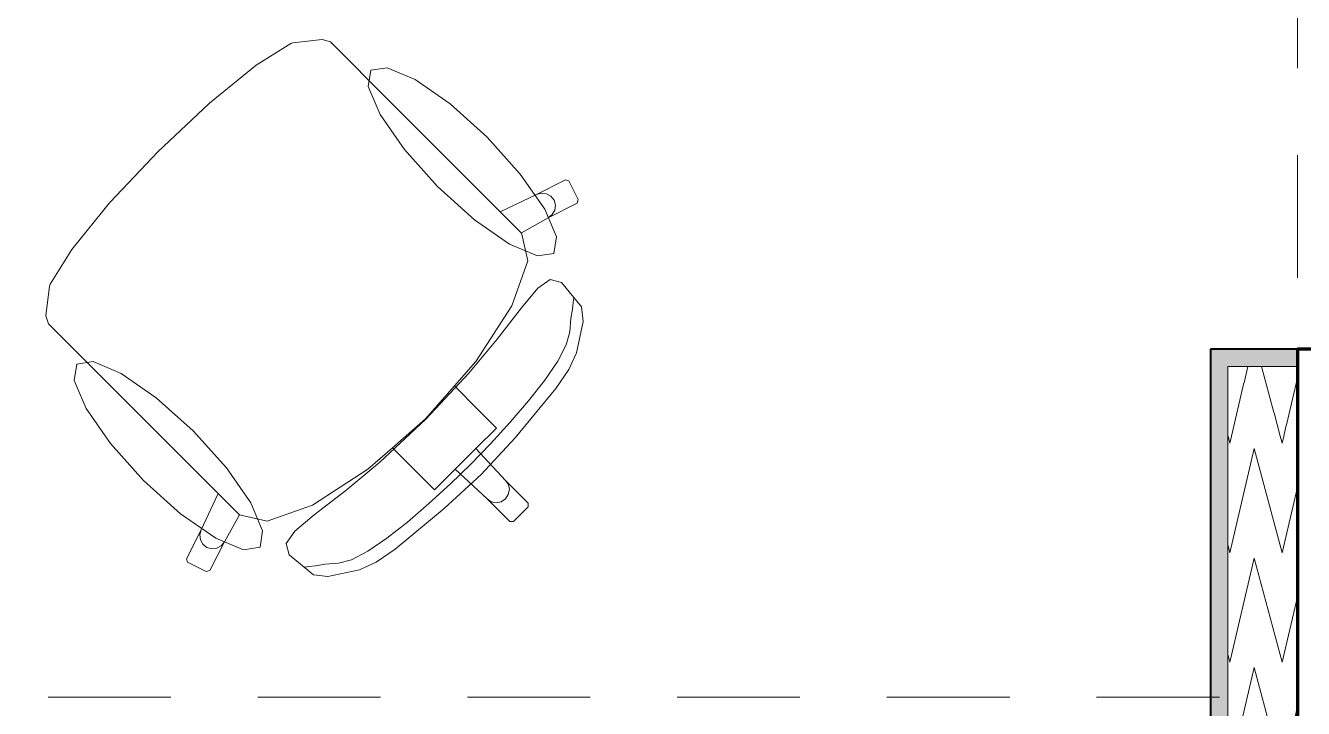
# Model space of a CAD drawing. Header units: inches. Extents: x -19 to 5698, y -728 to 92.
# Drawn here: x 313.107 to 314.577, y 30.187 to 30.972 of the extents above; entities that cross this region are included whole.
import ezdxf

# ---------------------------------------------------------------- set-up
doc = ezdxf.new("R2010")
doc.units = ezdxf.units.IN
doc.header["$MEASUREMENT"] = 0
doc.linetypes.add('Hidden Line', pattern=[0.195611, 0.141111, -0.0545])
for name, color, linetype in [('02 _ ARQ _ ZON _ Espacio.3D', 7, 'Continuous'), ('08 _ STR _ EXT _ 06 Columnas', 7, 'Continuous'), ('08 _ STR _ EXT _ 09 Vigas', 251, 'Continuous'), ('Estructura - 04 MURO', 7, 'Continuous'), ('Interior - Mobiliario', 7, 'Continuous')]:
    doc.layers.add(name, color=color, linetype=linetype)

# ---------------------------------------------------------------- blocks, each defined once
blk = doc.blocks.new('*X197', base_point=(2412.1771, 0))
at = {"layer": 'Estructura - 04 MURO', "color": 9, "linetype": 'Continuous', "lineweight": 5}
for p, q in [((2449.1711, 30.5), (2449.1853, 30.5614)), ((2449.2199, 30.5268), (2449.2271, 30.5)), ((2449.2311, 30.5), (2449.234, 30.5127)), ((2449.1667, 30.5014), (2449.1671, 30.5))]:
    blk.add_line(p, q, dxfattribs=at)
blk = doc.blocks.new('*X198', base_point=(2412.1771, 0))
at = {"layer": 'Estructura - 04 MURO', "color": 9, "linetype": 'Continuous', "lineweight": 5}
blk.add_line((2449.2467, 30.5672), (2449.2471, 30.5688), dxfattribs=at)
blk = doc.blocks.new('*X199', base_point=(2412.1771, 0))
at = {"layer": 'Estructura - 04 MURO', "color": 9, "linetype": 'Continuous', "lineweight": 5}
for p, q in [((2449.1854, 30.5615), (2449.1897, 30.58)), ((2449.2056, 30.58), (2449.2198, 30.5272)), ((2449.2341, 30.5129), (2449.2467, 30.5672))]:
    blk.add_line(p, q, dxfattribs=at)
blk = doc.blocks.new('*X200', base_point=(2412.1771, 0))
at = {"layer": 'Estructura - 04 MURO', "color": 9, "linetype": 'Continuous', "lineweight": 5}
for p, q in [((2449.1671, 30.5), (2449.1692, 30.492)), ((2449.1692, 30.492), (2449.1711, 30.5)), ((2449.2271, 30.5), (2449.2292, 30.492)), ((2449.2292, 30.492), (2449.2311, 30.5)), ((2449.1692, 30.366), (2449.1971, 30.4859)), ((2449.1971, 30.4859), (2449.2292, 30.366)), ((2449.2292, 30.366), (2449.2467, 30.4412)), ((2449.1667, 30.3754), (2449.1692, 30.366)), ((2449.1692, 30.24), (2449.1971, 30.3599)), ((2449.1971, 30.3599), (2449.2292, 30.24)), ((2449.2292, 30.24), (2449.2467, 30.3152)), ((2449.1667, 30.2494), (2449.1692, 30.24)), ((2449.1692, 30.114), (2449.1971, 30.2339)), ((2449.1971, 30.2339), (2449.2292, 30.114)), ((2449.2292, 30.114), (2449.2467, 30.1892)), ((2449.1667, 30.1234), (2449.1692, 30.114)), ((2449.1692, 29.988), (2449.1971, 30.1079)), ((2449.1971, 30.1079), (2449.2292, 29.988)), ((2449.2292, 29.988), (2449.2467, 30.0632)), ((2449.1667, 29.9974), (2449.1692, 29.988)), ((2449.1692, 29.862), (2449.1971, 29.9819)), ((2449.1971, 29.9819), (2449.2292, 29.862)), ((2449.2292, 29.862), (2449.2467, 29.9372)), ((2449.1667, 29.8714), (2449.1692, 29.862)), ((2449.1725, 29.75), (2449.1971, 29.8559)), ((2449.1971, 29.8559), (2449.2255, 29.75)), ((2449.2325, 29.75), (2449.2467, 29.8112))]:
    blk.add_line(p, q, dxfattribs=at)

msp = doc.modelspace()

# ---------------------------------------------------------------- hatches: boundary and pattern name
at = {"layer": '08 _ STR _ EXT _ 06 Columnas', "linetype": 'Continuous', "lineweight": 9}
h = msp.add_hatch(dxfattribs=at)
h.set_pattern_fill('HORMIGÓN_EN_MASA_0002', style=0, pattern_type=2)
h.set_pattern_definition([(0, (277.50006, 1e-08), (0, 0.3897114), [0.024375, -0.200625]), (0, (277.61256, 0.19486), (0, 0.3897114), [0.024375, -0.200625]), (60, (277.50006, 1e-08), (-0.3375, 0.1948557), [0.024375, -0.200625]), (60, (277.72506, 1e-08), (-0.3375, 0.1948557), [0.024375, -0.200625]), (120, (277.52444, 1e-08), (0.3375, 0.1948557), [0.024375, -0.200625]), (120, (277.74944, 1e-08), (0.3375, 0.1948557), [0.024375, -0.200625]), (0, (277.50006, 0.0375), (0, 0.075), [0, -0.075, 0, -0.1125]), (45, (277.53756, 0.0375), (-0.05303301, 0.05303301), [0, -0.05625, 0, -0.09375])])
h.paths.add_polyline_path([(314.57, 29.7), (315.07, 29.7), (315.07, 30.6), (314.57, 30.6)])
at = {"layer": 'Estructura - 04 MURO', "linetype": 'Continuous', "lineweight": 9}
for points in [[(314.4697, 30.58), (314.4897, 30.58), (314.4697, 30.6)], [(314.4897, 30.6), (314.4697, 30.6), (314.4897, 30.5801)], [(314.4897, 30.5801), (314.4897, 30.58), (314.57, 30.58), (314.57, 30.6), (314.4897, 30.6)], [(314.4697, 29.75), (314.4897, 29.75), (314.4897, 30.58), (314.4697, 30.58)]]:
    msp.add_hatch(color=250, dxfattribs=at).paths.add_polyline_path(points)

# ---------------------------------------------------------------- linework, layer by layer
at = {"layer": '02 _ ARQ _ ZON _ Espacio.3D', "color": 254, "linetype": 'Continuous', "lineweight": 0, "flags": 128}
msp.add_lwpolyline([(315.07, 39), (314.57, 39), (314.57, 39.4), (310.7229, 39.4), (310.7234, 39.7505), (308.4643, 39.75), (308.47, 39.4), (308.07, 39.4), (308.07, 39), (307.57, 39), (307.57, 39.7505), (306.294, 39.7505), (306.294, 39.3999), (306.064, 39.4), (306.064, 39.7505), (304.72, 39.75), (304.72, 29.75), (307.57, 29.75), (307.57, 30.6), (308.07, 30.6), (308.07, 29.75), (314.5697, 29.75), (314.57, 30.6), (315.07, 30.6)], dxfattribs=at)
at = {"layer": '08 _ STR _ EXT _ 06 Columnas', "color": 7, "linetype": 'Continuous', "lineweight": 80, "flags": 128}
msp.add_lwpolyline([(314.57, 29.7), (315.07, 29.7), (315.07, 30.6), (314.57, 30.6)], close=True, dxfattribs=at)
at = {"layer": '08 _ STR _ EXT _ 09 Vigas', "color": 251, "linetype": 'Hidden Line', "lineweight": 13, "true_color": 0x636466}
for p, q in [((314.57, 30.2), (314.57, 39.4)), ((308.07, 30.2), (314.57, 30.2))]:
    msp.add_line(p, q, dxfattribs=at)
at = {"layer": 'Estructura - 04 MURO', "color": 143, "linetype": 'Continuous', "lineweight": 5}
for p, q in [((314.4897, 30.58), (314.4897, 30.5)), ((314.5697, 30.58), (314.4897, 30.58)), ((314.4897, 30.58), (314.4897, 30.5)), ((314.57, 30.58), (314.5697, 30.58)), ((314.4897, 30.5), (314.4897, 29.75))]:
    msp.add_line(p, q, dxfattribs=at)
at = {"layer": 'Estructura - 04 MURO', "color": 7, "linetype": 'Continuous', "lineweight": 40, "flags": 128}
for points in [[(314.4697, 30.6), (314.4697, 30.58)], [(314.57, 30.6), (314.4697, 30.6)], [(314.4697, 30.58), (314.4697, 29.75)]]:
    msp.add_lwpolyline(points, dxfattribs=at)
at = {"layer": 'Estructura - 04 MURO', "color": 143, "linetype": 'Continuous', "lineweight": 5, "flags": 128}
msp.add_lwpolyline([(314.5697, 29.75), (314.5697, 30.5)], dxfattribs=at)
at = {"layer": 'Interior - Mobiliario', "color": 175, "linetype": 'Continuous', "lineweight": 13}
for p, q in [((313.3724, 30.9266), (313.4124, 30.9515)), ((313.4124, 30.9515), (313.4146, 30.9524)), ((313.4146, 30.9524), (313.4485, 30.9564)), ((313.4485, 30.9564), (313.4578, 30.9536)), ((313.4578, 30.9536), (313.4797, 30.9316)), ((313.4797, 30.9316), (313.5052, 30.9061)), ((313.3187, 30.8831), (313.3724, 30.9266)), ((313.5052, 30.9061), (313.6531, 30.7582)), ((313.2596, 30.8275), (313.3179, 30.8824)), ((313.3179, 30.8824), (313.3187, 30.8831)), ((313.2596, 30.8275), (313.2047, 30.7692)), ((313.6949, 30.7778), (313.728, 30.7948)), ((313.728, 30.7948), (313.732, 30.7935)), ((313.732, 30.7935), (313.7428, 30.7721)), ((313.2047, 30.7692), (313.204, 30.7684)), ((313.6531, 30.7582), (313.6949, 30.7778)), ((313.6949, 30.7778), (313.7005, 30.7794)), ((313.7005, 30.7794), (313.7063, 30.7788)), ((313.7063, 30.7788), (313.7114, 30.7759)), ((313.7114, 30.7759), (313.715, 30.7713)), ((313.715, 30.7713), (313.7166, 30.7657)), ((313.7428, 30.7721), (313.7415, 30.7681)), ((313.204, 30.7684), (313.1605, 30.7147)), ((313.6773, 30.734), (313.6531, 30.7582)), ((313.7415, 30.7681), (313.7084, 30.7511)), ((313.713, 30.7548), (313.7084, 30.7511)), ((313.7159, 30.7599), (313.713, 30.7548)), ((313.7166, 30.7657), (313.7159, 30.7599)), ((313.7084, 30.7511), (313.6774, 30.7338)), ((313.6773, 30.734), (313.6774, 30.7338)), ((313.6774, 30.7338), (313.6848, 30.7018)), ((313.1605, 30.7147), (313.1356, 30.6747)), ((313.6848, 30.7018), (313.6665, 30.6499)), ((313.1347, 30.6725), (313.1307, 30.6386)), ((313.1356, 30.6747), (313.1347, 30.6725)), ((313.6776, 30.6478), (313.6962, 30.6701)), ((313.6962, 30.6701), (313.7106, 30.6801)), ((313.7106, 30.6801), (313.7235, 30.6767)), ((313.7235, 30.6767), (313.7467, 30.6489)), ((313.7362, 30.6461), (313.737, 30.6542)), ((313.737, 30.6542), (313.7378, 30.6587)), ((313.1307, 30.6386), (313.1335, 30.6293)), ((313.6665, 30.6499), (313.6251, 30.586)), ((313.6497, 30.6117), (313.6776, 30.6478)), ((313.7342, 30.6353), (313.7362, 30.6461)), ((313.7467, 30.6489), (313.7485, 30.6321)), ((313.1335, 30.6293), (313.1555, 30.6074)), ((313.733, 30.6199), (313.7342, 30.6353)), ((313.7485, 30.6321), (313.7408, 30.596)), ((313.1555, 30.6074), (313.181, 30.5819)), ((313.617, 30.5724), (313.6497, 30.6117)), ((313.7291, 30.6052), (313.733, 30.6199)), ((313.7192, 30.5864), (313.7291, 30.6052)), ((313.7408, 30.596), (313.7318, 30.5767)), ((313.181, 30.5819), (313.3289, 30.434)), ((313.6251, 30.586), (313.6004, 30.5579)), ((313.7043, 30.5645), (313.7192, 30.5864)), ((313.5675, 30.5196), (313.617, 30.5724)), ((313.6857, 30.5407), (313.7043, 30.5645)), ((313.7318, 30.5767), (313.7169, 30.555)), ((313.6004, 30.5579), (313.567, 30.5201)), ((313.6004, 30.5579), (313.6277, 30.5305)), ((313.7169, 30.555), (313.6701, 30.4983)), ((313.6646, 30.516), (313.6857, 30.5407)), ((313.5675, 30.5196), (313.5147, 30.4701)), ((313.5292, 30.4867), (313.567, 30.5201)), ((313.6277, 30.5305), (313.6489, 30.5094)), ((313.6489, 30.5094), (313.6252, 30.4857)), ((313.642, 30.4913), (313.6646, 30.516)), ((313.6192, 30.4679), (313.642, 30.4913)), ((313.6701, 30.4983), (313.631, 30.4561)), ((313.501, 30.462), (313.5292, 30.4867)), ((313.5292, 30.4867), (313.5566, 30.4594)), ((313.6252, 30.4857), (313.6133, 30.4738)), ((313.6252, 30.4857), (313.6592, 30.4492)), ((313.4372, 30.4206), (313.501, 30.462)), ((313.5147, 30.4701), (313.4754, 30.4374)), ((313.5777, 30.4382), (313.6014, 30.4619)), ((313.6192, 30.4679), (313.5958, 30.4451)), ((313.6014, 30.4619), (313.6133, 30.4738)), ((313.6014, 30.4619), (313.6379, 30.4279)), ((313.5566, 30.4594), (313.5777, 30.4382)), ((313.5888, 30.417), (313.631, 30.4561)), ((313.6592, 30.4492), (313.6625, 30.4444)), ((313.6592, 30.4492), (313.6853, 30.4231)), ((313.3289, 30.434), (313.3093, 30.3922)), ((313.3531, 30.4098), (313.3289, 30.434)), ((313.4754, 30.4374), (313.4393, 30.4095)), ((313.5958, 30.4451), (313.5711, 30.4225)), ((313.6624, 30.4329), (313.6591, 30.428)), ((313.6636, 30.4386), (313.6624, 30.4329)), ((313.6625, 30.4444), (313.6636, 30.4386)), ((313.3853, 30.4023), (313.4372, 30.4206)), ((313.5321, 30.3702), (313.5888, 30.417)), ((313.5711, 30.4225), (313.5464, 30.4013)), ((313.6379, 30.4279), (313.6427, 30.4246)), ((313.6379, 30.4279), (313.664, 30.4018)), ((313.6427, 30.4246), (313.6485, 30.4235)), ((313.6485, 30.4235), (313.6542, 30.4247)), ((313.6542, 30.4247), (313.6591, 30.428)), ((313.6853, 30.4189), (313.6768, 30.4103)), ((313.6853, 30.4231), (313.6853, 30.4189)), ((313.336, 30.3787), (313.3533, 30.4097)), ((313.3531, 30.4098), (313.3533, 30.4097)), ((313.3533, 30.4097), (313.3853, 30.4023)), ((313.4393, 30.4095), (313.417, 30.3909)), ((313.664, 30.4018), (313.6682, 30.4018)), ((313.6682, 30.4018), (313.6768, 30.4103)), ((313.3093, 30.3922), (313.2923, 30.3591)), ((313.3093, 30.3922), (313.3077, 30.3866)), ((313.417, 30.3909), (313.407, 30.3765)), ((313.5464, 30.4013), (313.5226, 30.3828)), ((313.3077, 30.3866), (313.3083, 30.3808)), ((313.3083, 30.3808), (313.3112, 30.3757)), ((313.3112, 30.3757), (313.3158, 30.3721)), ((313.319, 30.3456), (313.336, 30.3787)), ((313.3272, 30.3712), (313.3323, 30.3741)), ((313.3323, 30.3741), (313.336, 30.3787)), ((313.407, 30.3765), (313.4104, 30.3636)), ((313.5226, 30.3828), (313.5007, 30.3679)), ((313.2923, 30.3591), (313.2936, 30.3551)), ((313.3158, 30.3721), (313.3214, 30.3705)), ((313.3214, 30.3705), (313.3272, 30.3712)), ((313.4104, 30.3636), (313.4382, 30.3404)), ((313.4819, 30.358), (313.4671, 30.3541)), ((313.5007, 30.3679), (313.4819, 30.358)), ((313.5104, 30.3553), (313.5321, 30.3702)), ((313.2936, 30.3551), (313.315, 30.3443)), ((313.315, 30.3443), (313.319, 30.3456)), ((313.4329, 30.3501), (313.4284, 30.3493)), ((313.441, 30.3509), (313.4329, 30.3501)), ((313.4517, 30.3529), (313.441, 30.3509)), ((313.4671, 30.3541), (313.4517, 30.3529)), ((313.455, 30.3386), (313.4911, 30.3463)), ((313.4911, 30.3463), (313.5104, 30.3553)), ((313.4382, 30.3404), (313.455, 30.3386))]:
    msp.add_line(p, q, dxfattribs=at)
at = {"layer": 'Interior - Mobiliario', "color": 175, "linetype": 'Continuous', "lineweight": 13, "flags": 128}
for points in [[(313.638, 30.844), (313.6762, 30.8015), (313.7042, 30.7612), (313.7178, 30.7291), (313.7149, 30.7102), (313.696, 30.7073), (313.6639, 30.7209), (313.6236, 30.7489), (313.5811, 30.7871), (313.5429, 30.8296), (313.5149, 30.8699), (313.5013, 30.902), (313.5042, 30.9209), (313.5231, 30.9238), (313.5552, 30.9102), (313.5955, 30.8822)], [(313.2431, 30.4491), (313.2856, 30.4109), (313.3259, 30.3829), (313.358, 30.3693), (313.3769, 30.3722), (313.3798, 30.3911), (313.3662, 30.4232), (313.3382, 30.4635), (313.3, 30.506), (313.2575, 30.5442), (313.2172, 30.5722), (313.1851, 30.5858), (313.1662, 30.5829), (313.1633, 30.564), (313.1769, 30.5319), (313.2049, 30.4916)]]:
    msp.add_lwpolyline(points, close=True, dxfattribs=at)

# ---------------------------------------------------------------- block references
at = {"layer": 'Estructura - 04 MURO', "color": 7, "lineweight": 80}
for name in ['*X199', '*X198', '*X197', '*X200']:
    msp.add_blockref(name, (277.5001, 0), dxfattribs=at)

doc.saveas('drawing.dxf')
